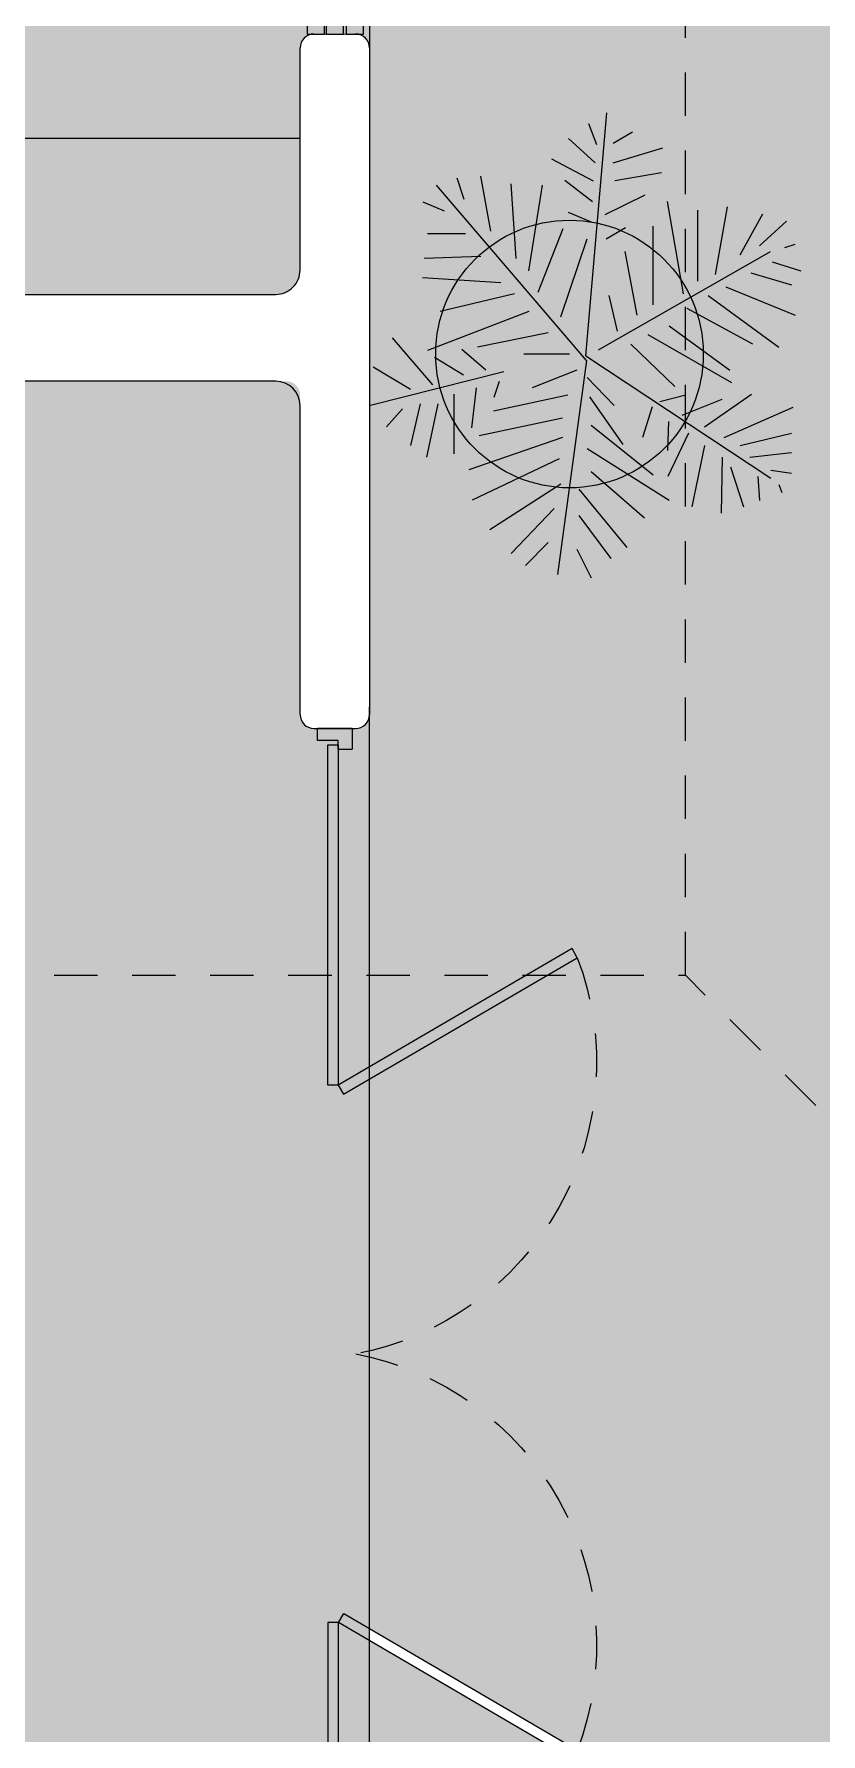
# Model space of a CAD drawing. Header units: metres. Extents: x 113 to 2416, y -346 to 476.
# Drawn here: x 228.595 to 230.863, y -165.325 to -160.429 of the extents above; entities that cross this region are included whole.
import ezdxf

# ---------------------------------------------------------------- set-up
doc = ezdxf.new("R2010")
doc.units = ezdxf.units.M
doc.linetypes.add('0', pattern=[0])
doc.linetypes.add('HIDDEN2', pattern=[0.1875, 0.125, -0.0625])
doc.layers.get('0').update_dxf_attribs({"color": 250, "linetype": '0', "lineweight": 20})
for name, color, linetype, lineweight in [('A-DOOR', 35, 'Continuous', 5), ('A-WALL', 250, 'Continuous', 20), ('baños', 140, 'Continuous', 0), ('MOBILIARIOS', 252, 'Continuous', 0), ('piso', 253, 'Continuous', 0), ('SE-3', 253, 'Continuous', 5)]:
    doc.layers.add(name, color=color, linetype=linetype, lineweight=lineweight)
doc.layers.add('ARBOLES CTB', color=7, linetype='Continuous', lineweight=0, true_color=0x4f6a34, transparency=0.3)
doc.layers.add('Techos 1', color=7, linetype='HIDDEN2', lineweight=9, true_color=0x42391a)
doc.styles.get("Standard").update_dxf_attribs({"font": 'arial.ttf', "height": 0.1875})

# ---------------------------------------------------------------- blocks, each defined once
blk = doc.blocks.new('A$C309F5F81')
at = {"linetype": 'ByBlock'}
for p, q in [((0.6136189964782375, 0.8664082550321943), (0.5640721631448855, 0.9489838383655176)), ((0.5742355798116137, 0.6593341716988554), (0.6491911631449625, 0.9553357550321486)), ((0.603455579811623, 0.8168629216988386), (0.4992800798116264, 0.9057904216988497)), ((0.6568137464782353, 0.8841937550321965), (0.6961971631449728, 0.9197647550321442)), ((0.2183837464783096, 0.790721505032149), (0.1980568298116054, 0.8377260883655246)), ((0.3188785798116101, 0.7101498383655205), (0.3226899131449841, 0.8359188383655116)), ((0.3773184964782672, 0.6656860883654865), (0.3658846631449819, 0.8397300050321626)), ((0.6453798298115885, 0.8448115883654843), (0.7381214131449383, 0.8664082550321943)), ((0.6453798298115885, 0.8054293383655242), (0.7635300798115736, 0.8308372550321899)), ((0.5492164131449613, 0.4753283383655109), (0.1601556631449625, 0.8085645050321766)), ((0.2680613298115873, 0.7444505050321588), (0.2680613298115873, 0.8282964216988482)), ((0.4014567464782317, 0.6351966716988606), (0.4408401631449692, 0.8003478383655072)), ((0.4408401631449692, 0.6034368383655071), (0.5272295798116033, 0.8282964216988482)), ((0.5818581631448865, 0.7482616716988666), (0.5424747464782627, 0.8130517550321876)), ((0.1919754131449167, 0.7471233383655083), (0.1449694131449064, 0.7623680050321688)), ((0.6237824964783272, 0.7698583383655198), (0.7559074964783008, 0.7698583383655198)), ((0.4878461631449795, 0.5602434216988392), (0.5196069964782168, 0.7177722550321839)), ((0.5704243298116012, 0.6987163383655108), (0.5246887464782617, 0.7520728383655175)), ((0.609807746478225, 0.720313005032164), (0.6987379964783145, 0.7304761716988644)), ((0.7203354131449373, 0.5284835883654857), (0.7914795798115506, 0.736828171698857)), ((0.7673414131449476, 0.5361060050321491), (0.8588125798116266, 0.7292057550321935)), ((0.2627119131449831, 0.6875512550321439), (0.1407504131449855, 0.7104183383655247)), ((0.5958329964782365, 0.6694972550321943), (0.6314050798116, 0.6809308383655086)), ((0.6263233298115551, 0.5170500883655329), (0.6618954964782802, 0.6822012550321794)), ((0.6771406631449395, 0.5284835883654857), (0.7165240798115633, 0.713961088365533)), ((0.8232404131449016, 0.5322948383654982), (0.9248750798115566, 0.6898235883654813)), ((0.3226899131449841, 0.6313855050321528), (0.1575336631449886, 0.6428190050321625)), ((0.8778690798115463, 0.5475395050321588), (0.9769628298116118, 0.6428190050321625)), ((0.3506394131449611, 0.6034368383655071), (0.1600744964782166, 0.5729474216988244)), ((0.5348521631449898, 0.5132389216988251), (0.5348521631449898, 0.6148703383655167)), ((0.9528245798116473, 0.5602434216988392), (1.003641913144918, 0.6110591716988658)), ((0.3976454131449714, 0.5831105050321632), (0.2566274131449404, 0.5272132550321764)), ((0.5704243298116012, 0.496723755032189), (0.609807746478225, 0.5958145050321484)), ((0.1517239131449628, 0.4599320883655302), (0.1029049964782303, 0.5526210883654805)), ((0.452274079811616, 0.5322948383654982), (0.2794951631449862, 0.473856671698865)), ((0.5492164131449613, 0.4753283383655109), (1.023968829811622, 0.5399171716988569)), ((0.1105276631449783, 0.4560711716988628), (0.05716949647825231, 0.5157796716988621)), ((0.1971257464783207, 0.4622022550321496), (0.1499110798116021, 0.5234020883655255)), ((0.2425276631449265, 0.4641480883655156), (0.2210552464782154, 0.5157796716988621)), ((0.8346743298115484, 0.4929125883654812), (0.9642584964782941, 0.3861995883655247)), ((0.8931142464783193, 0.4929125883654812), (0.988396663144897, 0.4217705883655292)), ((0.9680697464783066, 0.496723755032189), (1.031591413144895, 0.4649639216988355)), ((0.5388216631449154, 0.4769296716988372), (-3.521734015521361e-09, 0.4306633383655019)), ((0.0711442464782408, 0.452260005032155), (0.02413816314498263, 0.4700455050321573)), ((0.5388216631449154, 0.4769296716988372), (0.8105360798115839, 0.06606042169881832)), ((0.5869399131449313, 0.473856671698865), (0.6491911631449625, 0.4141482550321705)), ((0.6301346631449292, 0.468775171698848), (0.7355805798115966, 0.3950923383654974)), ((0.6923858298115988, 0.4649639216988355), (0.8029134964783111, 0.3277615050321963)), ((0.744473579811654, 0.473856671698865), (0.8588125798116266, 0.2921904216988302)), ((0.7952909131449246, 0.4649639216988355), (0.8981959964782504, 0.3468173383655078)), ((0.06733291314498047, 0.4166890050321506), (0.04192424647823145, 0.3734956716988442)), ((0.1105276631449783, 0.4166890050321506), (0.07749641314495648, 0.3061647550321815)), ((0.2253398298116167, 0.4339873383655224), (0.1816718298115916, 0.3455470050321985)), ((0.2794245798116322, 0.4319315050321499), (0.2540159131448831, 0.3887381716988436)), ((0.5258492464782307, 0.4487156716988459), (0.3074447464783248, 0.06733083836548914)), ((0.484034913144967, 0.406525838365507), (0.4052680798116057, 0.4255817550321801)), ((0.1499110798116021, 0.4128778383654996), (0.1321249964782396, 0.3087055883655232)), ((0.448462746478242, 0.3633325050321439), (0.3074447464783248, 0.3900107550321756)), ((0.5131208298116121, 0.377038755032185), (0.6071328298116327, 0.2792185050321443)), ((0.6517346631449641, 0.3294928383654785), (0.7203379964782357, 0.3510895050321885)), ((0.4255949964783099, 0.3277615050321963), (0.2515456631448956, 0.3277615050321963)), ((0.4916574964782399, 0.3391950050321491), (0.5983738298115782, 0.1537175883655202)), ((0.6404348298115679, 0.3125194216988341), (0.6264599964782178, 0.2578925050321565)), ((0.4014567464782317, 0.2604305883655336), (0.1969170798116124, 0.2960016716988427)), ((0.4726009964783202, 0.2921904216988302), (0.5704243298116012, 0.1575287550321711)), ((0.6843584964782963, 0.2931928383654956), (0.7491505798115554, 0.2957335883655325)), ((0.7101719131449613, 0.2489970883655239), (0.8067248298115715, 0.2947312550321719)), ((0.3735072464782547, 0.22867075503218), (0.2159735798116458, 0.22867075503218)), ((0.4332175798115827, 0.2528082550321749), (0.511984413144944, 0.1067130050321445)), ((0.6707884964782238, 0.2629714216988184), (0.635216413144974, 0.1740438383655025)), ((0.7381214131449383, 0.2134260883655195), (0.8740577464782859, 0.2413747550321652)), ((0.3582619964782339, 0.1892885883655246), (0.2083509964782593, 0.1626103383654929)), ((0.4052680798116057, 0.205803671698856), (0.5196069964782168, 0.04827492169881609)), ((0.6961971631449728, 0.2134260883655195), (0.6237824964783272, 0.1092538383654862)), ((0.3862115798115724, 0.1664215050321438), (0.448462746478242, 0.01270392169881163)), ((0.7203354131449373, 0.1702326716988516), (0.653002413144975, 0.0165150883655194)), ((0.7635300798115736, 0.1740438383655025), (0.8880324964782744, 0.1765846716988442)), ((0.7851274131449486, 0.1562583383655003), (0.8740577464782859, 0.1270393383654884)), ((0.3150673298115976, 0.1346616716988471), (0.2235961631449186, 0.08384592169882055)), ((0.7381214131449383, 0.1346616716988471), (0.7101719131449613, 0.02032625503217034)), ((0.2947404131448934, 0.09146833836548396), (0.2401117464782487, 0.03175983836548468)), ((0.3544507464782214, 0.1105241716988523), (0.3811298298116412, 0.02032625503217034)), ((0.7635300798115736, 0.113065005032194), (0.7533666631449591, 0.02032625503217034)), ((0.8067248298115715, 0.09527950503219174), (0.8600829964782974, 0.09146833836548396)), ((0.3303124964782569, 0.06351967169883821), (0.3506394131449611, 5.032187999631788e-09)), ((0.792750079811583, 0.06606042169881832), (0.7991022464782986, 0.02032625503217034)), ((0.8245108298115724, 0.04827492169881609), (0.8422969131449349, 0.04192300503218505)), ((0.2985516631449059, 0.03557100503219246), (0.2909290798116331, 0.01270392169881163))]:
    blk.add_line(p, q, dxfattribs=at)
blk = doc.blocks.new('A$C2f9b60d5')
at = {"layer": 'A-DOOR'}
for p, q in [((1.633476927054289e-05, 0.1005227153823967), (1.4210854715202e-14, 0.000522715274215102)), ((1.633476927054289e-05, 0.1005227153823967), (0.06001633402468087, 0.1005129145209622)), ((0.06000980011680213, 0.0605129136681839), (0.0600163340244535, 0.1005129131717837)), ((3.540009737625837, 0.06000980278508194), (3.540016271533489, 0.1000098022886817)), ((3.600016270789126, 0.1000000027764258), (3.540016271533716, 0.1000098036378603)), ((3.600016270789126, 0.1000000027764258), (3.600016270789126, 0)), ((0.03500980054343472, 0.06051699736043048), (0.03499999968198608, 0.00051699810502015)), ((0.06000980011680213, 0.0605129136681839), (0.03500980054343472, 0.06051699736043048)), ((3.540009737625837, 0.06000980278508194), (3.565009737199205, 0.06000571909283536)), ((3.565009737199205, 0.06000571909283536), (3.564999936337756, 5.719837425033347e-06)), ((0.03499999968198608, 0.00051699810502015), (0, 0.0005227152742079966)), ((3.564999936337756, 5.719837425033347e-06), (3.599999936019799, 2.668237186753686e-09))]:
    blk.add_line(p, q, dxfattribs=at)
for points in [[(0.6314092330019889, 0.7340958971768075), (1.024707454436111, 0.06038800207075923), (1.050863378287204, 0.07565734714647476), (0.6575651568530816, 0.7493652422525443)], [(2.965838793269256, 0.7337145734945238), (2.572320495568988, 0.06013520305140219), (2.546169561538136, 0.07541309233165805), (2.939687859238404, 0.7489924627748081)], [(0.04460117791131779, 0.0605154306310709), (1.024707454436111, 0.06038800207075923), (1.02470250717073, 0.03010128506361553), (0.04459623064587959, 0.03022871362392721)], [(3.552426772093781, 0.06000777449115446), (2.572320495568988, 0.06013520305140219), (2.572315548303663, 0.02984848604425849), (3.552421824828457, 0.02972105748401077)]]:
    blk.add_lwpolyline(points, close=True, dxfattribs=at)
at = {"layer": 'A-DOOR', "linetype": 'HIDDEN2'}
for centre, start, end in [((0.9599614829443794, -0.04884636815482679), 10.76134296711832, 110.7488073156987), ((2.637030777241819, -0.04912031355443247), 69.23247441770859, 169.2199387662857)]:
    blk.add_arc(centre, 0.8535720901146175, start, end, dxfattribs=at)
blk = doc.blocks.new('PL BASE 2N NASAS 09')
at = {"layer": 'A-DOOR'}
for points in [[(179.4175344300859, -18.41167813665298), (179.4675344300858, -18.41167813665298), (179.4675344300858, -17.31167813665296), (179.4175344300859, -17.31167813665296)], [(179.472546291111, -18.41167813665298), (179.5225462911111, -18.41167813665298), (179.5225462911111, -17.31167813665296), (179.472546291111, -17.31167813665296)], [(179.530593029842, -18.41167813665298), (179.580593029842, -18.41167813665298), (179.580593029842, -17.31167813665296), (179.530593029842, -17.31167813665296)]]:
    blk.add_lwpolyline(points, close=True, dxfattribs=at)
at = {"layer": 'A-WALL'}
for p, q in [((179.397546298029, -19.09170580496559), (179.3975462907705, -18.45167813710664)), ((179.5975462910209, -18.45167813650563), (179.5975462980924, -20.37171360113115)), ((173.3172601339304, -19.16170580496555), (179.327546298029, -19.16170580496556)), ((179.3275462980296, -19.41170580496559), (174.1875462980298, -19.41170580496559)), ((179.3975462980297, -20.37171360127848), (179.3975462980296, -19.48262817270065)), ((179.4375462980297, -20.41171360127847), (179.5575462980924, -20.41171360127847))]:
    blk.add_line(p, q, dxfattribs=at)
at = {"layer": 'A-WALL', "transparency": 33554684}
blk.add_line((179.4375462907705, -18.41167813665301), (179.5575462910209, -18.41167813665295), dxfattribs=at)
at = {"layer": 'A-WALL'}
for centre, radius, start, end in [((179.4375462907705, -18.45167813665301), 0.04, 90.00000000002714, 180.0000006497784), ((179.5575462910209, -18.45167813665295), 0.04, 2.110196507845611e-07, 90.00000000002719), ((179.327546298029, -19.09170580496559), 0.06999999999999318, 269.9999999999088, 0), ((179.3275462980296, -19.48170580496559), 0.07, 6.513775987637282e-12, 90.00000000000001), ((179.4375462980297, -20.37171360127847), 0.04, 180.0000000000075, 270), ((179.5575462980924, -20.37171360127847), 0.04, 270, 2.110200706177791e-07)]:
    blk.add_arc(centre, radius, start, end, dxfattribs=at)
at = {"layer": 'MOBILIARIOS'}
blk.add_line((173.2472601382808, -18.71171164411949), (179.397546293817, -18.71171164411955), dxfattribs=at)
at = {"layer": 'piso'}
for p, q in [((179.5975462976081, -11.97175584109599), (179.5975462910209, -18.45167813650563)), ((179.5975462980094, -24.07401360128613), (179.5975462980092, -20.34944274413015))]:
    blk.add_line(p, q, dxfattribs=at)
at = {"layer": 'Techos 1'}
blk.add_line((185.4975462980299, -26.11172817273751), (180.5083658886493, -21.12254776335566), dxfattribs=at)
blk.add_lwpolyline([(180.5083658886492, -9.300908582120115), (177.1135463058211, -9.300908582120115), (177.1135463058212, -21.12254776335566), (180.5083658886493, -21.12254776335566)], close=True, dxfattribs=at)
at = {"color": 1, "xscale": -1, "rotation": 270}
blk.add_blockref('A$C2f9b60d5', (179.4475462966415, -24.0117298720676), dxfattribs=at)
at = {"layer": 'baños', "linetype": 'Continuous', "flags": 8}
for tag, p in [('MODELNUMBER', (167.1329024166141, -5.630616461235325, 2.857834639711941e-07)), ('TRADENAME', (167.1329024166694, -5.630658418648187, 2.857834639711941e-07)), ('MODELNUMBER', (168.3076463902173, -5.630616461235325, 2.857834639711941e-07)), ('TRADENAME', (168.3076463902726, -5.630658418648187, 2.857834639711941e-07)), ('MATERIAL', (167.132902416781, -5.630742991131916, 2.857834639711941e-07)), ('PRODUCT', (167.1329024167253, -5.630700704890165, 2.857834639711941e-07)), ('MATERIAL', (168.3076463903842, -5.630742991131916, 2.857834639711941e-07)), ('PRODUCT', (168.3076463903285, -5.630700704890165, 2.857834639711941e-07))]:
    blk.add_attdef(tag, p, '', height=2.537174511142602e-05, rotation=180.0000755047861, dxfattribs=at)
at = {"layer": 'baños', "linetype": 'Continuous'}
for tag, p, rotation in [('MODELNUMBER', (169.2428197568918, -19.70646632265289), 180.0000755047722), ('TRADENAME', (169.2427792151639, -19.70642399073245), 180.0000755047722), ('MATERIAL', (169.2430061964403, -19.70633932648513), 180.0000755047722), ('PRODUCT', (169.2430045678992, -19.70638165846137), 180.0000755047722), ('MODELNUMBER', (169.9523880079747, -19.70646632280497), 179.9999244952277), ('TRADENAME', (169.9523880080304, -19.7064239908311), 179.9999244952277), ('MATERIAL', (169.952388008142, -19.7063393268829), 179.9999244952277), ('PRODUCT', (169.9523880080861, -19.706381658857), 179.9999244952277)]:
    blk.add_attdef(tag, p, '', height=2.5399184405861e-05, rotation=rotation, dxfattribs=at)
blk = doc.blocks.new('PL MUEBLES 2N NASAS 09')
at = {"layer": 'piso'}
blk.add_circle((230.0883368142532, 43.38364283928243), 0.3854807164790452, dxfattribs=at)
blk.add_blockref('PL BASE 2N NASAS 09', (49.91427858474094, 62.7170073077223))
at = {"layer": 'ARBOLES CTB', "xscale": -1.298522266356366, "yscale": 1.298522266356366, "zscale": 1.298522266356366, "rotation": 90}
blk.add_blockref('A$C309F5F81', (230.7547889820399, 44.07816028233506), dxfattribs=at)

msp = doc.modelspace()

# ---------------------------------------------------------------- hatches: boundary and pattern name
at = {"layer": 'SE-3', "true_color": 0xffc78f, "transparency": 33554483}
h = msp.add_hatch(color=31, dxfattribs=at)
h.dxf.hatch_style = 1
edge = h.paths.add_edge_path()
edge.add_line((234.1118248828085, -147.6787430245666), (234.0618248827708, -147.6787430245666))
edge.add_arc((234.0618248827708, -147.5787430245665), 0.1000000000000227, 180, 270, ccw=False)
edge.add_line((233.9618248827708, -147.5787430245665), (233.9618248827708, -147.4537430246039))
edge.add_line((233.9618248827708, -147.4537430246039), (229.5618248827708, -147.4537430246039))
edge.add_line((229.5618248827708, -147.4537430246039), (229.5618248827708, -148.3887575959888))
edge.add_line((229.5618248827708, -148.3887575959888), (229.5618248827722, -149.400837902809))
edge.add_line((229.5618248827722, -149.400837902809), (230.1453980646193, -149.0601586616061))
edge.add_line((230.1453980646193, -149.0601586616061), (230.160667409695, -149.0863145854571))
edge.add_arc((229.3624557992877, -149.3887109115485), 0.8535720901145886, -76.4926385602086, 20.748807315706927, ccw=False)
edge.add_line((229.561824882763, -150.2186731285059), (229.5618248827631, -150.23588384241))
edge.add_arc((229.362181853888, -151.0657802058459), 0.8535720901145907, -17.181386444612883, 76.47372620795852, ccw=False)
edge.add_line((230.1776627583398, -151.3179234339865), (230.4726444733902, -151.3179234339865))
edge.add_line((230.4726444733902, -151.3179234339865), (234.1118248828085, -147.6787430245666))
edge = h.paths.add_edge_path()
edge.add_line((230.1453986187543, -149.0601596108225), (229.5465560918169, -149.4097528135658))
edge.add_line((229.5465560918169, -149.4097528135658), (229.561824882763, -150.2186731285059))
edge.add_arc((229.3666580736794, -149.394124992179), 0.8473309344571432, 283.3165756940752, 383.212228695693)
edge = h.paths.add_edge_path()
edge.add_line((229.5618248827631, -150.23588384241), (229.5618248827682, -150.975128347799))
edge.add_line((229.5618248827682, -150.975128347799), (230.0438102440502, -151.3179247066967))
edge.add_line((230.0438102440502, -151.3179247066967), (230.1776627583398, -151.3179234339865))
edge.add_arc((229.362181853888, -151.0657802058459), 0.8535720901146279, 342.8186135553871, 436.4737262079585)
edge = h.paths.add_edge_path()
edge.add_line((230.4726444733902, -151.3179234339865), (230.1776627583398, -151.3179234339865))
edge.add_arc((229.3621818538882, -151.065780205846), 0.8535720901144566, 339.2324744177048, 342.8186135553855, ccw=False)
edge.add_line((230.1602946302173, -151.3684372878425), (230.145016740937, -151.3945882218734))
edge.add_line((230.145016740937, -151.3945882218734), (230.0137907728898, -151.3179234339865))
edge.add_line((230.0137907728898, -151.3179234339865), (229.5618248827706, -151.3179234339865))
edge.add_line((229.5618248827706, -151.3179234339865), (229.5618248827757, -152.0687575960346))
edge.add_line((229.5618248827757, -152.0687575960346), (229.5618248823491, -153.9887706929624))
edge.add_line((229.5618248823491, -153.9887706929624), (229.5618248757619, -160.468692988372))
edge.add_line((229.5618248757619, -160.468692988372), (229.5618248828334, -162.3887284529975))
edge.add_line((229.5618248828334, -162.3887284529975), (229.5618248828166, -163.139562615222))
edge.add_line((229.5618248828166, -163.139562615222), (230.0143273571776, -163.139562615222))
edge.add_line((230.0143273571776, -163.139562615222), (230.1455394548771, -163.0629059306647))
edge.add_line((230.1455394548771, -163.0629059306647), (230.107615943455, -163.8084793679135))
edge.add_arc((229.9428121150796, -163.4529128821943), 0.3919028293006768, 53.08821326406428, 294.8675586777856, ccw=False)
edge.add_line((230.1781829667208, -163.139562615222), (230.4726444733903, -163.139562615222))
edge.add_line((230.4726444733903, -163.139562615222), (230.4726444733902, -151.3179234339865))
h.paths.add_polyline_path([(229.5618248827682, -150.975128347799), (229.5618248827688, -151.053876084107), (230.0137907728898, -151.3179234339865), (230.0438102440502, -151.3179247066967)], flags=17)
h.paths.add_polyline_path([(229.5618248827688, -151.053876084107), (229.5618248827706, -151.3179234339865), (230.0137907728898, -151.3179234339865)], flags=17)
h.paths.add_polyline_path([(230.1453986187543, -149.0601596108225), (230.1453980646193, -149.0601586616061), (229.5618248827574, -149.4008379028176), (229.5465560918169, -149.4097528135658)], flags=0)
edge = h.paths.add_edge_path()
edge.add_line((234.5968248827708, -147.1519246989027), (229.5318248110752, -147.1519246989027))
edge.add_arc((229.5318248110753, -147.1919246989028), 0.04000000000004889, 90.0000000000814, 167.7626403239091)
edge.add_line((229.4927336953826, -147.1834462159072), (229.4918248110752, -147.2287442972768))
edge.add_line((229.4918248110752, -147.2287442972768), (229.5218248827708, -147.2287442972768))
edge.add_arc((229.5218248827708, -147.2687442972768), 0.03999999999996362, -4.069988790433854e-11, 90.0000000000407, ccw=False)
edge.add_line((229.5618248827708, -147.2687442972768), (229.5618248827708, -147.4537430246039))
edge.add_line((229.5618248827708, -147.4537430246039), (233.9618248827708, -147.4537430246039))
edge.add_line((233.9618248827708, -147.4537430246039), (233.9618248827708, -147.3287442972767))
edge.add_arc((234.0618248827708, -147.3287442972767), 0.1000000000000227, 90, 180, ccw=False)
edge.add_line((234.0618248827708, -147.2287442972767), (234.4618248827708, -147.2287442972767))
edge.add_arc((234.4618248827708, -147.3287442972767), 0.09999999999999432, 44.99999999998852, 90, ccw=False)
edge.add_line((234.5325355608894, -147.2580336191581), (234.6260043170185, -147.1645648630666))
edge.add_arc((234.5968248827707, -147.1919246989028), 0.04000000000007836, 43.15669113182741, 89.99999999995929)
edge = h.paths.add_edge_path()
edge.add_line((234.4886444094868, -147.6787430245666), (234.1118248828085, -147.6787430245666))
edge.add_line((234.1118248828085, -147.6787430245666), (230.4726444733902, -151.3179234339865))
edge.add_line((230.4726444733902, -151.3179234339865), (230.4726444733903, -163.139562615222))
edge.add_line((230.4726444733903, -163.139562615222), (234.111824882734, -166.7787430245667))
edge.add_line((234.111824882734, -166.7787430245667), (234.4886444094868, -166.7787430245667))
edge.add_line((234.4886444094868, -166.7787430245667), (234.4886444094868, -161.5278206568321))
edge.add_line((234.4886444094868, -161.5278206568321), (234.0618248827708, -161.5278206568321))
edge.add_arc((234.0618248827708, -161.4278206568321), 0.1000000000000227, 180, 270, ccw=False)
edge.add_line((233.9618248827708, -161.4278206568321), (233.9618248827708, -161.1778206568322))
edge.add_arc((234.0618248827708, -161.1778206568322), 0.1000000000000227, 90, 180, ccw=False)
edge.add_line((234.0618248827708, -161.0778206568322), (234.4886444094868, -161.0778206568322))
edge.add_line((234.4886444094868, -161.0778206568322), (234.4886444094868, -153.3787430245667))
edge.add_line((234.4886444094868, -153.3787430245667), (234.0618248827708, -153.3787430245667))
edge.add_arc((234.0618248827708, -153.2787430245666), 0.1000000000000227, 180, 270, ccw=False)
edge.add_line((233.9618248827708, -153.2787430245666), (233.9618248827708, -153.0287430245667))
edge.add_arc((234.0618248827708, -153.0287430245667), 0.09999999999999432, 89.99999999998369, 180, ccw=False)
edge.add_line((234.0618248827708, -152.9287430245667), (234.4886444094868, -152.9287430245667))
edge.add_line((234.4886444094868, -152.9287430245667), (234.4886444094868, -147.6787430245666))
edge = h.paths.add_edge_path(flags=16)
edge.add_arc((231.5761024920778, -157.9657101734798), 0.08654518812585366, 0, 360)
edge = h.paths.add_edge_path()
edge.add_arc((234.5968248827714, -147.1919234261923), 0.03999999999939519, 359.9999999996336, 403.1566911320836)
edge.add_line((234.6260043170185, -147.1645635903564), (234.5325355609082, -147.2580323464667))
edge.add_arc((234.4618248827708, -147.3287430245666), 0.09999999999998473, 0, 44.99999998477739, ccw=False)
edge.add_line((234.5618248827708, -147.3287430245666), (234.5618248827708, -147.5787430245665))
edge.add_arc((234.4618248827708, -147.5787430245665), 0.09999999999999432, -74.44309708617828, 0, ccw=False)
edge.add_line((234.4886444094868, -147.6750794817711), (234.4886444094868, -152.9324065673621))
edge.add_arc((234.4618248827708, -153.0287430245667), 0.1000000000000056, 0, 74.44309708617828, ccw=False)
edge.add_line((234.5618248827708, -153.0287430245667), (234.5618248827708, -153.2787430245666))
edge.add_arc((234.4618248827708, -153.2787430245666), 0.09999999999999432, -74.44309708617828, 0, ccw=False)
edge.add_line((234.4886444094868, -153.3750794817712), (234.4886444094868, -161.0814841996276))
edge.add_arc((234.4618248827708, -161.1778206568322), 0.1000000000000056, 0, 74.44309708617828, ccw=False)
edge.add_line((234.5618248827708, -161.1778206568322), (234.5618248827708, -161.4278206568321))
edge.add_arc((234.4618248827708, -161.4278206568321), 0.09999999999999432, -74.44309708617828, 0, ccw=False)
edge.add_line((234.4886444094868, -161.5241571140367), (234.4886444094868, -166.782406567362))
edge.add_arc((234.4618248827709, -166.8787430245667), 0.1000000000000375, 0, 74.44309708623399, ccw=False)
edge.add_line((234.5618248827709, -166.8787430245667), (234.5618248827709, -167.1287430245666))
edge.add_arc((234.4618248827703, -167.1287430245663), 0.1000000000005912, 314.9999999851113, 359.99999999985346, ccw=False)
edge.add_line((234.532535560871, -167.1994537027038), (234.6260043170006, -167.2929224588334))
edge.add_arc((234.5968248827703, -167.2655626229777), 0.04000000000060646, 316.8433088308209, 359.9999999996336)
edge.add_line((234.6368248827709, -167.265562622978), (234.6368248827708, -147.1919234261926))
edge = h.paths.add_edge_path()
edge.add_line((233.9618248827709, -167.0516123039764), (229.5618248827708, -167.0516123039764))
edge.add_line((229.5618248827708, -167.0516123039764), (229.5618248827708, -167.1887430245666))
edge.add_arc((229.5218248827708, -167.1887430245666), 0.03999999999999204, -90, 0, ccw=False)
edge.add_line((229.5218248827708, -167.2287430245666), (229.4918248110752, -167.2287430245666))
edge.add_line((229.4918248110752, -167.2287430245666), (229.4918248110752, -167.265562622978))
edge.add_arc((229.5318248110752, -167.265562622978), 0.03999999999999204, 180, 270)
edge.add_line((229.5318248110752, -167.305562622978), (234.5968248827709, -167.305562622978))
edge.add_arc((234.5968248827709, -167.265562622978), 0.03999999999999204, 270, 316.8433088305034)
edge.add_line((234.6260043170006, -167.2929224588334), (234.532535560871, -167.1994537027038))
edge.add_arc((234.4618248827706, -167.128743024566), 0.1000000000006278, 270.00000000014654, 314.99999998484645, ccw=False)
edge.add_line((234.4618248827709, -167.2287430245666), (234.0618248827709, -167.2287430245666))
edge.add_arc((234.0618248827709, -167.1287430245666), 0.1000000000000227, 180, 270, ccw=False)
edge.add_line((233.9618248827709, -167.1287430245666), (233.9618248827709, -167.0516123039764))
edge = h.paths.add_edge_path()
edge.add_line((230.4726444733903, -163.139562615222), (230.1781829667208, -163.139562615222))
edge.add_arc((229.3627045678281, -163.3917139466921), 0.8535720901146124, -76.50981148086129, 17.181955786327876, ccw=False)
edge.add_line((229.5618248827503, -164.2217358820697), (229.5618248827503, -164.2386956345586))
edge.add_arc((229.3629785132277, -165.0687832409896), 0.853572090114624, -20.748807315696695, 76.52872097409289, ccw=False)
edge.add_line((230.1611901236351, -165.3711795670809), (230.1459207785594, -165.397335490932))
edge.add_line((230.1459207785594, -165.397335490932), (229.5618248827504, -165.0563510989761))
edge.add_line((229.5618248827504, -165.0563510989761), (229.5618248827504, -166.0910284531525))
edge.add_line((229.5618248827504, -166.0910284531525), (229.5618248827664, -166.9516123039764))
edge.add_line((229.5618248827664, -166.9516123039764), (233.9618248827709, -166.9516123039764))
edge.add_line((233.9618248827709, -166.9516123039764), (233.9618248827709, -166.8787430245667))
edge.add_arc((234.0618248827709, -166.8787430245667), 0.1000000000000227, 90, 180, ccw=False)
edge.add_line((234.0618248827709, -166.7787430245667), (234.111824882734, -166.7787430245667))
edge.add_line((234.111824882734, -166.7787430245667), (230.4726444733903, -163.139562615222))
h.paths.add_polyline_path([(233.9618248827709, -166.9516123039764), (229.5618248827708, -166.9516123039764), (229.5618248827708, -167.0516123039764), (233.9618248827709, -167.0516123039764)])
h.paths.add_polyline_path([(230.0143273571776, -163.139562615222), (229.5618248827503, -163.139562615222), (229.5618248827503, -163.1395638879322)], flags=0)
h.paths.add_polyline_path([(230.1076159434551, -163.8084793679136), (230.1455394548771, -163.0629059306647), (230.0143273571776, -163.139562615222), (230.0743674081768, -163.139562615222)], flags=16)
h.paths.add_polyline_path([(230.0743674081768, -163.139562615222), (230.0143273571776, -163.139562615222), (229.5618248827503, -163.1395638879322), (229.5618248827503, -163.4390000252071)], flags=16)
edge = h.paths.add_edge_path(flags=17)
edge.add_line((230.1781829667208, -163.139562615222), (230.0743674081768, -163.139562615222))
edge.add_line((230.0743674081768, -163.139562615222), (229.5618248827503, -163.4390000252071))
edge.add_line((229.5618248827503, -163.4390000252071), (229.5618248827503, -164.2217358820697))
edge.add_arc((229.3627045678281, -163.3917139466921), 0.8535720901146236, 283.4901885191387, 377.1819557863279)
edge = h.paths.add_edge_path(flags=17)
edge.add_line((229.5618248827503, -164.2386956345586), (229.5618248827504, -165.0563510989761))
edge.add_line((229.5618248827504, -165.0563510989761), (230.1459207785594, -165.397335490932))
edge.add_line((230.1459207785594, -165.397335490932), (230.1611901236352, -165.3711795670807))
edge.add_arc((229.3629785132277, -165.0687832409896), 0.8535720901146474, 339.251192684315, 436.5287209740911)
h.paths.add_polyline_path([(229.5618248827504, -165.021281213593), (229.5618248827504, -165.0563510989761), (230.1459207785594, -165.397335490932), (230.1611901236351, -165.3711795670809)], flags=16)
edge = h.paths.add_edge_path(flags=17)
edge.add_line((230.1776627583398, -151.3179234339865), (230.073830823889, -151.3179234339865))
edge.add_line((230.073830823889, -151.3179234339865), (230.1602946302173, -151.3684372878425))
edge.add_arc((229.362181853888, -151.0657802058458), 0.8535720901147061, 339.2324744176929, 342.8186135553767)
h.paths.add_polyline_path([(230.073830823889, -151.3179234339865), (230.0137907728898, -151.3179234339865), (230.145016740937, -151.3945882218734), (230.1602946302173, -151.3684372878425)], flags=16)
edge = h.paths.add_edge_path(flags=16)
edge.add_line((230.1076159434551, -163.8084793679136), (230.0743674081768, -163.139562615222))
edge.add_line((230.0743674081768, -163.139562615222), (230.1781829667208, -163.139562615222))
edge.add_arc((229.9428121150812, -163.4529128821946), 0.3919028292999666, 53.0882132642604, 294.8675586775965)
h = msp.add_hatch(color=31, dxfattribs=at)
h.dxf.hatch_style = 1
edge = h.paths.add_edge_path()
edge.add_arc((223.2515387183512, -153.3187442973524), 0.03999999999999204, 90.00000000073283, 180.0000000000407, ccw=False)
edge.add_line((223.2515387183507, -153.2787442973524), (224.1115818007206, -153.2787429502811))
edge.add_line((224.1115818007206, -153.2787429502811), (224.111581805986, -157.1767244413287))
edge.add_arc((225.1132907568083, -157.1770495084594), 1.001709003566557, 179.9814068008666, 269.8914106102088)
edge.add_line((225.1113922765843, -158.1787567129854), (227.4617713248447, -158.1787567129853))
edge.add_arc((227.4598399775431, -157.1769704962865), 1.001788078422856, 270.1104606054774, 359.4494055050743)
edge.add_line((228.4615818007209, -157.1865972177733), (228.4615818007209, -153.278746714695))
edge.add_line((228.4615818007209, -153.278746714695), (229.3222646413672, -153.278746714695))
edge.add_arc((229.3218248827499, -153.3187442972764), 0.03999999999997447, -4.069988790433854e-11, 89.37007949068101, ccw=False)
edge.add_line((229.3618248827499, -153.3187442972765), (229.3618248827599, -153.9887719656637))
edge.add_arc((229.4018248835271, -153.9887719649001), 0.04000000076717925, 180.0000010938258, 269.3562493071321)
edge.add_line((229.4013754702081, -154.0287694409335), (229.5198716215015, -154.0287719656637))
edge.add_arc((229.5217472232392, -153.9887377785289), 0.04007809902454353, 267.3176539956015, 359.2278813774735)
edge.add_line((229.5618216831693, -153.9892778551325), (229.5618241227145, -160.4684488162811))
edge.add_arc((229.521824875762, -160.4686942612294), 0.03999999999993311, 0.3515761973207386, 90.0000000000814)
edge.add_line((229.5218248757619, -160.4286942612295), (229.4015736389921, -160.4286950502347))
edge.add_arc((229.4018248755116, -160.4686942612296), 0.04000000000000464, 90.35987217179404, 180)
edge.add_line((229.3618248755116, -160.4686942612296), (229.36182488277, -161.1087219295421))
edge.add_arc((229.2918248827701, -161.1087219295422), 0.06999999999990791, -90.0000000001163, 6.969003152335063e-11, ccw=False)
edge.add_line((229.2918248827699, -161.1787219295421), (223.2815387186716, -161.1787219295421))
edge.add_arc((223.2815797011437, -161.108620161969), 0.07010177955259671, 182.3864141777092, 269.9665040911241, ccw=False)
edge.add_line((223.2115387186595, -161.1115391119667), (223.2115387256219, -160.4663201348901))
edge.add_line((223.2115387256219, -160.4663201348901), (223.1715387258411, -160.4286942612295))
edge.add_line((223.1715387258411, -160.4286942612295), (223.0515387255908, -160.4286942612296))
edge.add_line((223.0515387255908, -160.4286942612296), (223.023341418797, -160.440323292096))
edge.add_line((223.023341418797, -160.440323292096), (223.011539479556, -160.4684486667507))
edge.add_line((223.011539479556, -160.4684486667507), (223.0115611690518, -153.9901117284378))
edge.add_line((223.0115611690518, -153.9901117284378), (223.0515387257018, -154.0287719656637))
edge.add_line((223.0515387257018, -154.0287719656637), (223.1715387259345, -154.0287719656637))
edge.add_line((223.1715387259345, -154.0287719656637), (223.2115387259345, -153.9887719652109))
edge.add_line((223.2115387259345, -153.9887719652109), (223.2115387183512, -153.3187442973525))
h = msp.add_hatch(color=31, dxfattribs=at)
h.dxf.hatch_style = 1
edge = h.paths.add_edge_path()
edge.add_arc((229.3218248827729, -166.9887219294814), 0.03999999999629722, -90.00000000260547, 5.211006737226853e-09, ccw=False)
edge.add_line((229.3218248827711, -167.0287219294777), (224.1518248827708, -167.0287219294779))
edge.add_arc((224.1518248827708, -166.9887219294779), 0.03999999999999204, 180, 270, ccw=False)
edge.add_line((224.1118248827708, -166.9887219294779), (224.1118248827707, -161.468721929478))
edge.add_arc((224.1518248827707, -161.4687219294779), 0.03999999999999204, 89.9999999999593, 180.0000000000407, ccw=False)
edge.add_line((224.1518248827707, -161.4287219294779), (229.3218248827706, -161.4287219295246))
edge.add_arc((229.3218248827706, -161.4687219295246), 0.04000000000002046, 8.139977580867708e-11, 89.9999999999593, ccw=False)
edge.add_line((229.3618248827706, -161.4687219295245), (229.3618248827707, -162.388729725855))
edge.add_arc((229.4018248827708, -162.388729725855), 0.04000000000002046, 180.0000000000407, 269.9999999999593)
edge.add_line((229.4018248827707, -162.428729725855), (229.5218248828335, -162.428729725855))
edge.add_arc((229.5218018492036, -162.3887066923085), 0.0400230401744812, 270.0329742530128, 359.9670261198896)
edge.add_line((229.5618248827502, -162.388729725678), (229.5618248827708, -166.068729725855))
edge.add_arc((229.5218064581535, -166.0687481504723), 0.04001842885867887, 0.02637916775747118, 89.97362083224253)
edge.add_line((229.5218248827708, -166.028729725855), (229.401824882771, -166.028729725855))
edge.add_arc((229.4018248827709, -166.068729725855), 0.03999999999996362, 89.99999999991859, 180.0000000000814)
edge.add_line((229.361824882771, -166.0687297258551), (229.3618248827692, -166.9887219294777))

# ---------------------------------------------------------------- block references
msp.add_blockref('PL MUEBLES 2N NASAS 09', (0.05000000000006821, -204.7340234322988))

doc.saveas('drawing.dxf')
